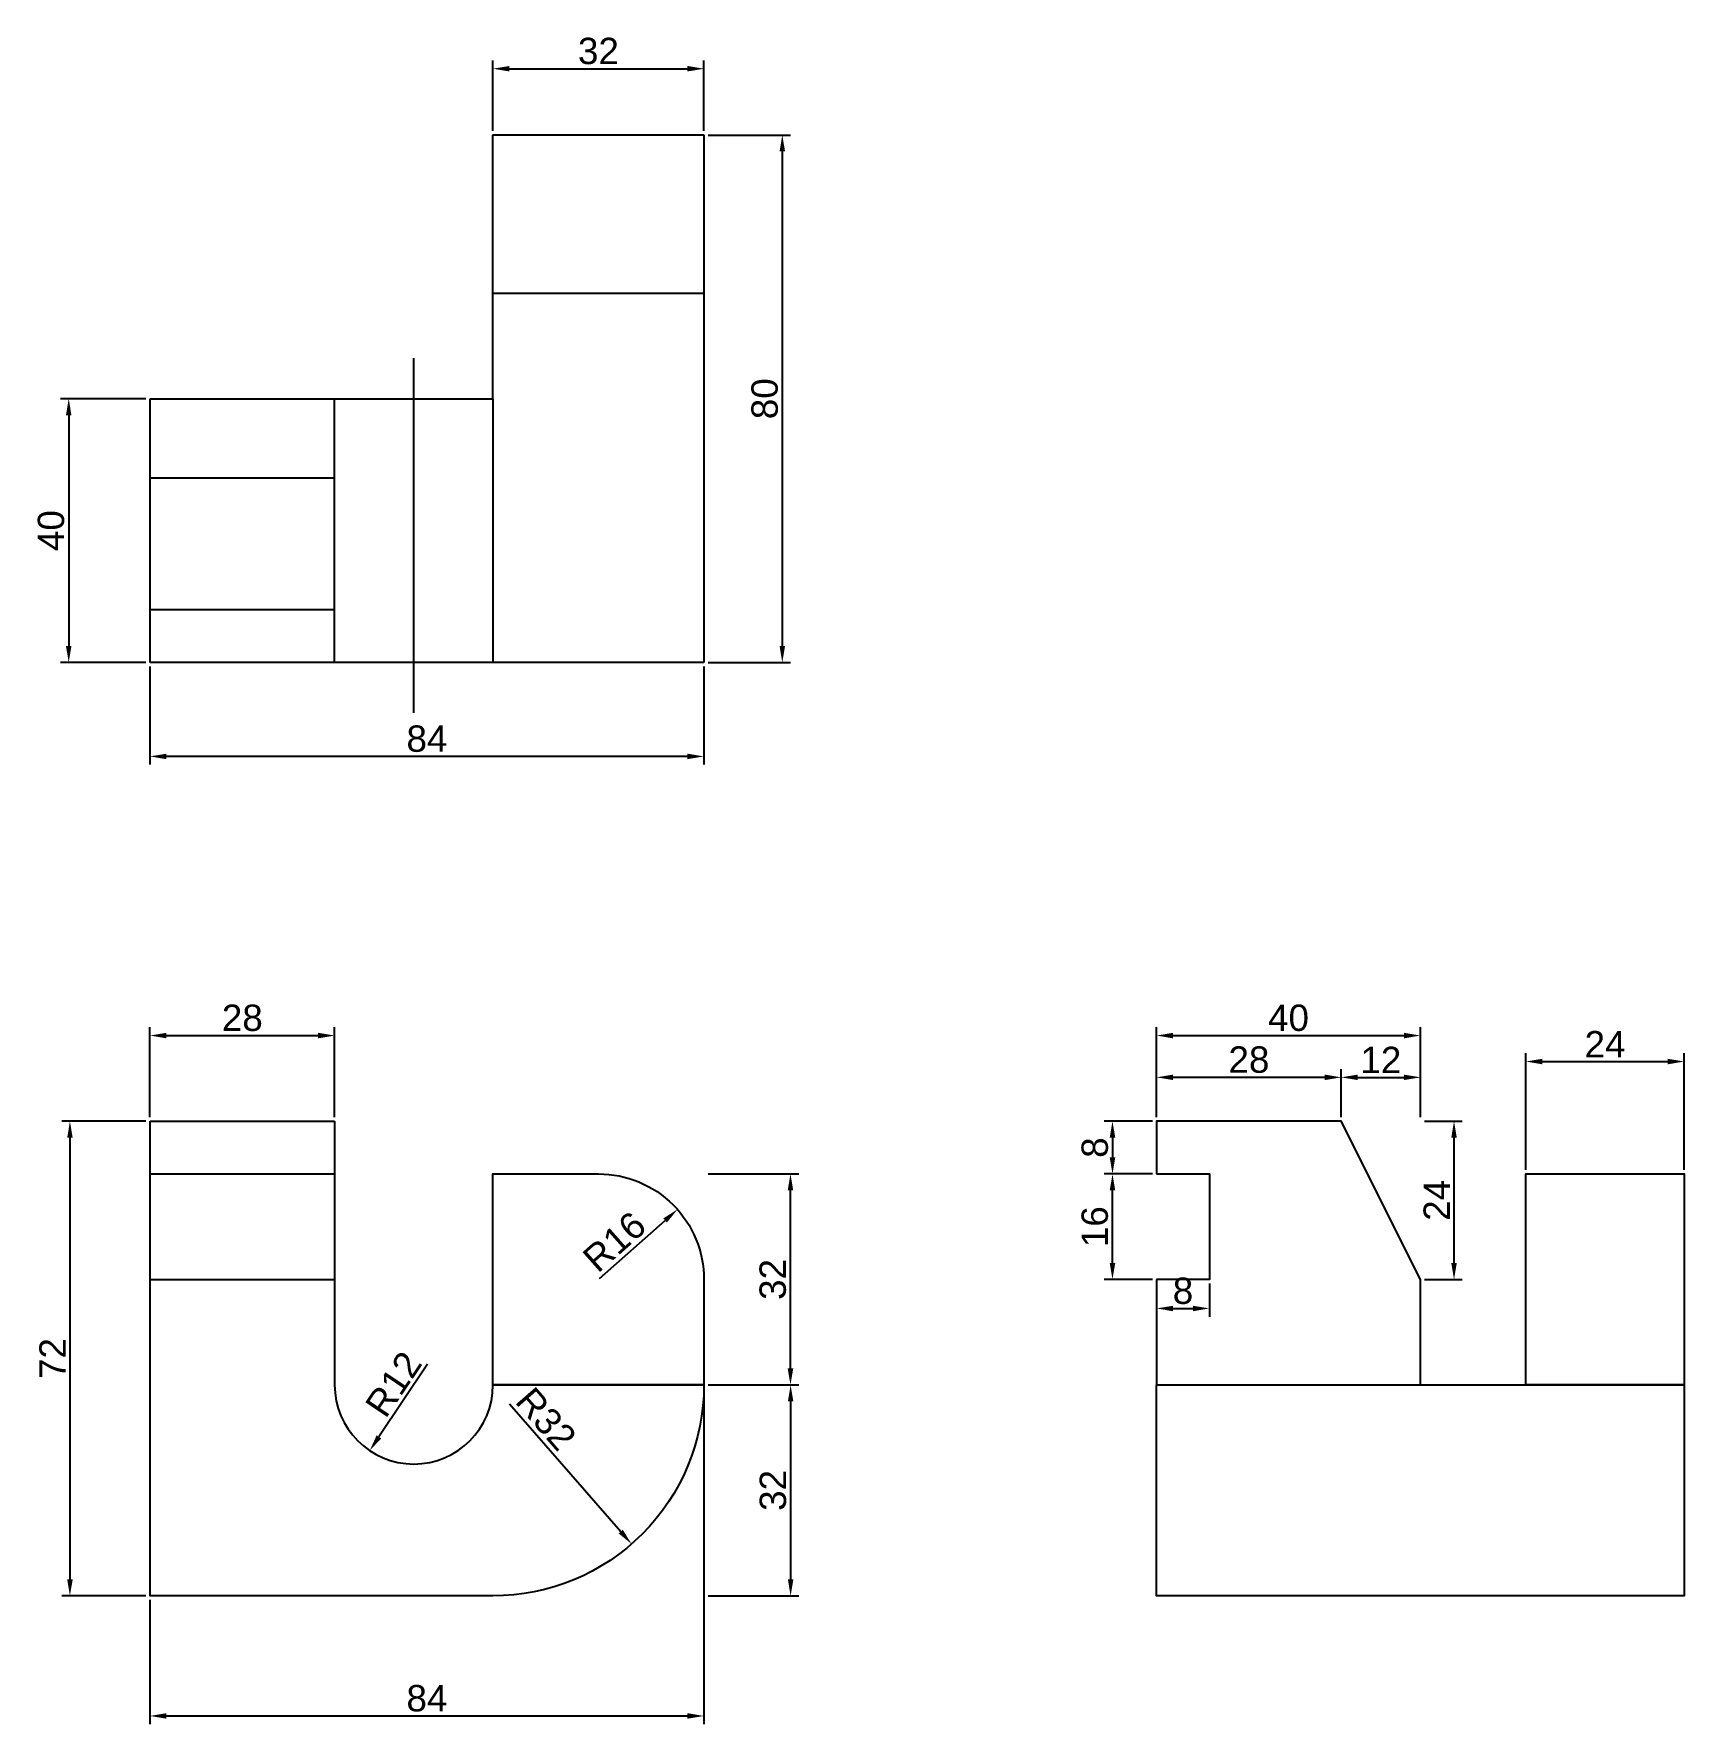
# Model space of a CAD drawing. Header units: millimetres. Extents: x 2356 to 2606, y 1994 to 2250.
import ezdxf

# ---------------------------------------------------------------- set-up
doc = ezdxf.new("R2010")
doc.units = ezdxf.units.MM
doc.styles.get("Standard").update_dxf_attribs({"font": 'arial.ttf'})
doc.dimstyles.new('ISO-25', dxfattribs={"dimtxt": 4, "dimasz": 2.5, "dimexe": 1.25, "dimexo": 0.625, "dimtad": 1, "dimtxsty": 'Standard', "dimcen": 2.5, "dimclrd": 3, "dimclre": 3, "dimclrt": 3, "dimadec": 0, "dimazin": 0, "dimtfac": 1, "dimtmove": 0, "dimatfit": 3, "dimfxl": 1, "dimarcsym": 0})

# ---------------------------------------------------------------- blocks, each defined once
blk = doc.blocks.new('*D1')
at = {"color": 3, "lineweight": -2, "transparency": 16777216}
for p, q in [((2425.41, 2235.2), (2425.41, 2245.87)), ((2427.91, 2244.62), (2454.91, 2244.62)), ((2457.41, 2235.2), (2457.41, 2245.87))]:
    blk.add_line(p, q, dxfattribs=at)
at = {"color": 3, "transparency": 16777216}
for points in [[(2427.91, 2245.04), (2427.91, 2244.21), (2425.41, 2244.62)], [(2454.91, 2245.04), (2454.91, 2244.21), (2457.41, 2244.62)]]:
    blk.add_solid(points, dxfattribs=at)
at = {"layer": 'Defpoints', "color": 0, "transparency": 16777216}
for p in [(2457.41, 2244.62), (2425.41, 2234.57), (2457.41, 2234.57)]:
    blk.add_point(p, dxfattribs=at)
at = {"color": 3, "transparency": 16777216, "insert": (2441.41, 2247.29), "char_height": 4, "attachment_point": 5}
blk.add_mtext('32', dxfattribs=at)
blk = doc.blocks.new('*D2')
at = {"color": 3, "lineweight": -2, "transparency": 16777216}
for p, q in [((2372.79, 2194.57), (2359.84, 2194.57)), ((2361.09, 2192.07), (2361.09, 2157.07)), ((2372.79, 2154.57), (2359.84, 2154.57))]:
    blk.add_line(p, q, dxfattribs=at)
at = {"color": 3, "transparency": 16777216}
for points in [[(2360.67, 2192.07), (2361.5, 2192.07), (2361.09, 2194.57)], [(2360.67, 2157.07), (2361.5, 2157.07), (2361.09, 2154.57)]]:
    blk.add_solid(points, dxfattribs=at)
at = {"layer": 'Defpoints', "color": 0, "transparency": 16777216}
for p in [(2373.41, 2194.57), (2361.09, 2154.57), (2373.41, 2154.57)]:
    blk.add_point(p, dxfattribs=at)
at = {"color": 3, "transparency": 16777216, "insert": (2358.42, 2174.57), "char_height": 4, "attachment_point": 5, "rotation": 90}
blk.add_mtext('40', dxfattribs=at)
blk = doc.blocks.new('*D3')
at = {"color": 3, "lineweight": -2, "transparency": 16777216}
for p, q in [((2373.41, 2153.95), (2373.41, 2139.07)), ((2457.41, 2153.95), (2457.41, 2139.07)), ((2454.91, 2140.32), (2375.91, 2140.32))]:
    blk.add_line(p, q, dxfattribs=at)
at = {"color": 3, "transparency": 16777216}
for points in [[(2375.91, 2140.73), (2375.91, 2139.9), (2373.41, 2140.32)], [(2454.91, 2140.73), (2454.91, 2139.9), (2457.41, 2140.32)]]:
    blk.add_solid(points, dxfattribs=at)
at = {"layer": 'Defpoints', "color": 0, "transparency": 16777216}
for p in [(2373.41, 2154.57), (2457.41, 2154.57), (2373.41, 2140.32)]:
    blk.add_point(p, dxfattribs=at)
at = {"color": 3, "transparency": 16777216, "insert": (2415.41, 2142.99), "char_height": 4, "attachment_point": 5}
blk.add_mtext('84', dxfattribs=at)
blk = doc.blocks.new('*D4')
at = {"color": 3, "lineweight": -2, "transparency": 16777216}
for p, q in [((2458.04, 2234.57), (2470.54, 2234.57)), ((2469.29, 2232.07), (2469.29, 2157.07)), ((2458.04, 2154.57), (2470.54, 2154.57))]:
    blk.add_line(p, q, dxfattribs=at)
at = {"color": 3, "transparency": 16777216}
for points in [[(2468.88, 2232.07), (2469.71, 2232.07), (2469.29, 2234.57)], [(2468.88, 2157.07), (2469.71, 2157.07), (2469.29, 2154.57)]]:
    blk.add_solid(points, dxfattribs=at)
at = {"layer": 'Defpoints', "color": 0, "transparency": 16777216}
for p in [(2457.41, 2234.57), (2457.41, 2154.57), (2469.29, 2154.57)]:
    blk.add_point(p, dxfattribs=at)
at = {"color": 3, "transparency": 16777216, "insert": (2466.63, 2194.57), "char_height": 4, "attachment_point": 5, "rotation": 90}
blk.add_mtext('80', dxfattribs=at)
blk = doc.blocks.new('*D5')
at = {"color": 3, "lineweight": -2, "transparency": 16777216}
for p, q in [((2373.41, 2085.62), (2373.41, 2099.23)), ((2375.91, 2097.98), (2398.91, 2097.98)), ((2401.41, 2085.62), (2401.41, 2099.23))]:
    blk.add_line(p, q, dxfattribs=at)
at = {"color": 3, "transparency": 16777216}
for points in [[(2375.91, 2098.4), (2375.91, 2097.56), (2373.41, 2097.98)], [(2398.91, 2098.4), (2398.91, 2097.56), (2401.41, 2097.98)]]:
    blk.add_solid(points, dxfattribs=at)
at = {"layer": 'Defpoints', "color": 0, "transparency": 16777216}
for p in [(2401.41, 2097.98), (2373.41, 2084.99), (2401.41, 2084.99)]:
    blk.add_point(p, dxfattribs=at)
at = {"color": 3, "transparency": 16777216, "insert": (2387.41, 2100.65), "char_height": 4, "attachment_point": 5}
blk.add_mtext('28', dxfattribs=at)
blk = doc.blocks.new('*D6')
at = {"color": 3, "lineweight": -2, "transparency": 16777216}
for p, q in [((2372.79, 2084.99), (2360.02, 2084.99)), ((2361.27, 2082.49), (2361.27, 2015.49)), ((2372.79, 2012.99), (2360.02, 2012.99))]:
    blk.add_line(p, q, dxfattribs=at)
at = {"color": 3, "transparency": 16777216}
for points in [[(2360.86, 2082.49), (2361.69, 2082.49), (2361.27, 2084.99)], [(2360.86, 2015.49), (2361.69, 2015.49), (2361.27, 2012.99)]]:
    blk.add_solid(points, dxfattribs=at)
at = {"layer": 'Defpoints', "color": 0, "transparency": 16777216}
for p in [(2373.41, 2084.99), (2361.27, 2012.99), (2373.41, 2012.99)]:
    blk.add_point(p, dxfattribs=at)
at = {"color": 3, "transparency": 16777216, "insert": (2358.64, 2048.99), "char_height": 4, "attachment_point": 5, "rotation": 90}
blk.add_mtext('72', dxfattribs=at)
blk = doc.blocks.new('*D7')
at = {"color": 3, "lineweight": -2, "transparency": 16777216}
for p, q in [((2458.04, 2044.99), (2471.8, 2044.99)), ((2470.55, 2042.49), (2470.55, 2015.49)), ((2458.04, 2012.99), (2471.8, 2012.99))]:
    blk.add_line(p, q, dxfattribs=at)
at = {"color": 3, "transparency": 16777216}
for points in [[(2470.14, 2042.49), (2470.97, 2042.49), (2470.55, 2044.99)], [(2470.14, 2015.49), (2470.97, 2015.49), (2470.55, 2012.99)]]:
    blk.add_solid(points, dxfattribs=at)
at = {"layer": 'Defpoints', "color": 0, "transparency": 16777216}
for p in [(2457.41, 2044.99), (2457.41, 2012.99), (2470.55, 2012.99)]:
    blk.add_point(p, dxfattribs=at)
at = {"color": 3, "transparency": 16777216, "insert": (2467.89, 2028.99), "char_height": 4, "attachment_point": 5, "rotation": 90}
blk.add_mtext('32', dxfattribs=at)
blk = doc.blocks.new('*D8')
at = {"color": 3, "lineweight": -2, "transparency": 16777216}
for p, q in [((2458.04, 2076.99), (2471.78, 2076.99)), ((2470.53, 2047.49), (2470.53, 2074.49)), ((2458.04, 2044.99), (2471.78, 2044.99))]:
    blk.add_line(p, q, dxfattribs=at)
at = {"color": 3, "transparency": 16777216}
for points in [[(2470.11, 2074.49), (2470.95, 2074.49), (2470.53, 2076.99)], [(2470.11, 2047.49), (2470.95, 2047.49), (2470.53, 2044.99)]]:
    blk.add_solid(points, dxfattribs=at)
at = {"layer": 'Defpoints', "color": 0, "transparency": 16777216}
for p in [(2457.41, 2076.99), (2470.53, 2076.99), (2457.41, 2044.99)]:
    blk.add_point(p, dxfattribs=at)
at = {"color": 3, "transparency": 16777216, "insert": (2467.86, 2060.99), "char_height": 4, "attachment_point": 5, "rotation": 90}
blk.add_mtext('32', dxfattribs=at)
blk = doc.blocks.new('*D9')
at = {"color": 3, "lineweight": -2, "transparency": 16777216}
blk.add_line((2441.56, 2061.12), (2451.52, 2069.94), dxfattribs=at)
at = {"color": 3, "transparency": 16777216}
blk.add_solid([(2451.25, 2070.25), (2451.8, 2069.63), (2453.39, 2071.6)], dxfattribs=at)
at = {"layer": 'Defpoints', "color": 0, "transparency": 16777216}
for p in [(2453.39, 2071.6), (2441.41, 2060.99)]:
    blk.add_point(p, dxfattribs=at)
at = {"color": 3, "transparency": 16777216, "insert": (2443.84, 2066.7), "char_height": 4, "attachment_point": 5, "rotation": 41.5214}
blk.add_mtext('R16', dxfattribs=at)
blk = doc.blocks.new('*D10')
at = {"color": 3, "lineweight": -2, "transparency": 16777216}
blk.add_line((2415.51, 2048.12), (2408.12, 2037.1), dxfattribs=at)
at = {"color": 3, "transparency": 16777216}
blk.add_solid([(2407.78, 2037.34), (2408.47, 2036.87), (2406.73, 2035.03)], dxfattribs=at)
at = {"layer": 'Defpoints', "color": 0, "transparency": 16777216}
for p in [(2413.41, 2044.99), (2406.73, 2035.03)]:
    blk.add_point(p, dxfattribs=at)
at = {"color": 3, "transparency": 16777216, "insert": (2410.33, 2045.12), "char_height": 4, "attachment_point": 5, "rotation": 56.1349}
blk.add_mtext('R12', dxfattribs=at)
blk = doc.blocks.new('*D11')
at = {"color": 3, "lineweight": -2, "transparency": 16777216}
blk.add_line((2427.91, 2042.13), (2444.79, 2022.75), dxfattribs=at)
at = {"color": 3, "transparency": 16777216}
blk.add_solid([(2445.11, 2023.02), (2444.48, 2022.47), (2446.43, 2020.86)], dxfattribs=at)
at = {"layer": 'Defpoints', "color": 0, "transparency": 16777216}
for p in [(2425.41, 2044.99), (2446.43, 2020.86)]:
    blk.add_point(p, dxfattribs=at)
at = {"color": 3, "transparency": 16777216, "insert": (2433.46, 2039.82), "char_height": 4, "attachment_point": 5, "rotation": 311.0591}
blk.add_mtext('R32', dxfattribs=at)
blk = doc.blocks.new('*D12')
at = {"color": 3, "lineweight": -2, "transparency": 16777216}
for p, q in [((2582.05, 2077.62), (2582.05, 2095.29)), ((2606.05, 2077.62), (2606.05, 2095.29)), ((2584.55, 2094.04), (2603.55, 2094.04))]:
    blk.add_line(p, q, dxfattribs=at)
at = {"color": 3, "transparency": 16777216}
for points in [[(2584.55, 2094.46), (2584.55, 2093.62), (2582.05, 2094.04)], [(2603.55, 2094.46), (2603.55, 2093.62), (2606.05, 2094.04)]]:
    blk.add_solid(points, dxfattribs=at)
at = {"layer": 'Defpoints', "color": 0, "transparency": 16777216}
for p in [(2606.05, 2094.04), (2582.05, 2076.99), (2606.05, 2076.99)]:
    blk.add_point(p, dxfattribs=at)
at = {"color": 3, "transparency": 16777216, "insert": (2594.05, 2096.67), "char_height": 4, "attachment_point": 5}
blk.add_mtext('24', dxfattribs=at)
blk = doc.blocks.new('*D13')
at = {"color": 3, "lineweight": -2, "transparency": 16777216}
for p, q in [((2566.67, 2084.99), (2572.4, 2084.99)), ((2571.15, 2063.49), (2571.15, 2082.49)), ((2566.67, 2060.99), (2572.4, 2060.99))]:
    blk.add_line(p, q, dxfattribs=at)
at = {"color": 3, "transparency": 16777216}
for points in [[(2570.73, 2082.49), (2571.57, 2082.49), (2571.15, 2084.99)], [(2570.73, 2063.49), (2571.57, 2063.49), (2571.15, 2060.99)]]:
    blk.add_solid(points, dxfattribs=at)
at = {"layer": 'Defpoints', "color": 0, "transparency": 16777216}
for p in [(2566.05, 2084.99), (2571.15, 2084.99), (2566.05, 2060.99)]:
    blk.add_point(p, dxfattribs=at)
at = {"color": 3, "transparency": 16777216, "insert": (2568.52, 2072.99), "char_height": 4, "attachment_point": 5, "rotation": 90}
blk.add_mtext('24', dxfattribs=at)
blk = doc.blocks.new('*D14')
at = {"color": 3, "lineweight": -2, "transparency": 16777216}
for p, q in [((2554.05, 2085.62), (2554.05, 2092.89)), ((2566.05, 2085.62), (2566.05, 2092.89)), ((2556.55, 2091.64), (2563.55, 2091.64))]:
    blk.add_line(p, q, dxfattribs=at)
at = {"color": 3, "transparency": 16777216}
for points in [[(2556.55, 2092.06), (2556.55, 2091.23), (2554.05, 2091.64)], [(2563.55, 2092.06), (2563.55, 2091.23), (2566.05, 2091.64)]]:
    blk.add_solid(points, dxfattribs=at)
at = {"layer": 'Defpoints', "color": 0, "transparency": 16777216}
for p in [(2566.05, 2091.64), (2554.05, 2084.99), (2566.05, 2084.99)]:
    blk.add_point(p, dxfattribs=at)
at = {"color": 3, "transparency": 16777216, "insert": (2560.05, 2094.28), "char_height": 4, "attachment_point": 5}
blk.add_mtext('12', dxfattribs=at)
blk = doc.blocks.new('*D15')
at = {"color": 3, "lineweight": -2, "transparency": 16777216}
for p, q in [((2526.05, 2085.62), (2526.05, 2092.89)), ((2554.05, 2085.62), (2554.05, 2092.89)), ((2551.55, 2091.64), (2528.55, 2091.64))]:
    blk.add_line(p, q, dxfattribs=at)
at = {"color": 3, "transparency": 16777216}
for points in [[(2528.55, 2092.06), (2528.55, 2091.23), (2526.05, 2091.64)], [(2551.55, 2092.06), (2551.55, 2091.23), (2554.05, 2091.64)]]:
    blk.add_solid(points, dxfattribs=at)
at = {"layer": 'Defpoints', "color": 0, "transparency": 16777216}
for p in [(2526.05, 2091.64), (2526.05, 2084.99), (2554.05, 2084.99)]:
    blk.add_point(p, dxfattribs=at)
at = {"color": 3, "transparency": 16777216, "insert": (2540.05, 2094.31), "char_height": 4, "attachment_point": 5}
blk.add_mtext('28', dxfattribs=at)
blk = doc.blocks.new('*D16')
at = {"color": 3, "lineweight": -2, "transparency": 16777216}
for p, q in [((2526.05, 2085.62), (2526.05, 2099.23)), ((2528.55, 2097.98), (2563.55, 2097.98)), ((2566.05, 2085.62), (2566.05, 2099.23))]:
    blk.add_line(p, q, dxfattribs=at)
at = {"color": 3, "transparency": 16777216}
for points in [[(2528.55, 2098.4), (2528.55, 2097.56), (2526.05, 2097.98)], [(2563.55, 2098.4), (2563.55, 2097.56), (2566.05, 2097.98)]]:
    blk.add_solid(points, dxfattribs=at)
at = {"layer": 'Defpoints', "color": 0, "transparency": 16777216}
for p in [(2566.05, 2097.98), (2526.05, 2084.99), (2566.05, 2084.99)]:
    blk.add_point(p, dxfattribs=at)
at = {"color": 3, "transparency": 16777216, "insert": (2546.05, 2100.65), "char_height": 4, "attachment_point": 5}
blk.add_mtext('40', dxfattribs=at)
blk = doc.blocks.new('*D17')
at = {"color": 3, "lineweight": -2, "transparency": 16777216}
for p, q in [((2525.42, 2084.99), (2518.11, 2084.99)), ((2519.36, 2082.49), (2519.36, 2079.49)), ((2525.42, 2076.99), (2518.11, 2076.99))]:
    blk.add_line(p, q, dxfattribs=at)
at = {"color": 3, "transparency": 16777216}
for points in [[(2518.94, 2082.49), (2519.78, 2082.49), (2519.36, 2084.99)], [(2518.94, 2079.49), (2519.78, 2079.49), (2519.36, 2076.99)]]:
    blk.add_solid(points, dxfattribs=at)
at = {"layer": 'Defpoints', "color": 0, "transparency": 16777216}
for p in [(2526.05, 2084.99), (2519.36, 2076.99), (2526.05, 2076.99)]:
    blk.add_point(p, dxfattribs=at)
at = {"color": 3, "transparency": 16777216, "insert": (2516.69, 2080.99), "char_height": 4, "attachment_point": 5, "rotation": 90}
blk.add_mtext('8', dxfattribs=at)
blk = doc.blocks.new('*D18')
at = {"color": 3, "lineweight": -2, "transparency": 16777216}
for p, q in [((2525.42, 2076.99), (2518.11, 2076.99)), ((2519.36, 2063.49), (2519.36, 2074.49)), ((2525.42, 2060.99), (2518.11, 2060.99))]:
    blk.add_line(p, q, dxfattribs=at)
at = {"color": 3, "transparency": 16777216}
for points in [[(2518.94, 2074.49), (2519.78, 2074.49), (2519.36, 2076.99)], [(2518.94, 2063.49), (2519.78, 2063.49), (2519.36, 2060.99)]]:
    blk.add_solid(points, dxfattribs=at)
at = {"layer": 'Defpoints', "color": 0, "transparency": 16777216}
for p in [(2519.36, 2076.99), (2526.05, 2076.99), (2526.05, 2060.99)]:
    blk.add_point(p, dxfattribs=at)
at = {"color": 3, "transparency": 16777216, "insert": (2516.69, 2068.99), "char_height": 4, "attachment_point": 5, "rotation": 90}
blk.add_mtext('16', dxfattribs=at)
blk = doc.blocks.new('*D19')
at = {"color": 3, "lineweight": -2, "transparency": 16777216}
for p, q in [((2526.05, 2060.37), (2526.05, 2055.34)), ((2534.05, 2060.37), (2534.05, 2055.34)), ((2528.55, 2056.59), (2531.55, 2056.59))]:
    blk.add_line(p, q, dxfattribs=at)
at = {"color": 3, "transparency": 16777216}
for points in [[(2528.55, 2057), (2528.55, 2056.17), (2526.05, 2056.59)], [(2531.55, 2057), (2531.55, 2056.17), (2534.05, 2056.59)]]:
    blk.add_solid(points, dxfattribs=at)
at = {"layer": 'Defpoints', "color": 0, "transparency": 16777216}
for p in [(2526.05, 2060.99), (2534.05, 2060.99), (2534.05, 2056.59)]:
    blk.add_point(p, dxfattribs=at)
at = {"color": 3, "transparency": 16777216, "insert": (2530.05, 2059.25), "char_height": 4, "attachment_point": 5}
blk.add_mtext('8', dxfattribs=at)
blk = doc.blocks.new('*D20')
at = {"color": 3, "lineweight": -2, "transparency": 16777216}
for p, q in [((2457.41, 2044.37), (2457.41, 1993.53)), ((2373.41, 2012.37), (2373.41, 1993.53)), ((2375.91, 1994.78), (2454.91, 1994.78))]:
    blk.add_line(p, q, dxfattribs=at)
at = {"color": 3, "transparency": 16777216}
for points in [[(2375.91, 1995.2), (2375.91, 1994.37), (2373.41, 1994.78)], [(2454.91, 1995.2), (2454.91, 1994.37), (2457.41, 1994.78)]]:
    blk.add_solid(points, dxfattribs=at)
at = {"layer": 'Defpoints', "color": 0, "transparency": 16777216}
for p in [(2457.41, 2044.99), (2373.41, 2012.99), (2457.41, 1994.78)]:
    blk.add_point(p, dxfattribs=at)
at = {"color": 3, "transparency": 16777216, "insert": (2415.41, 1997.45), "char_height": 4, "attachment_point": 5}
blk.add_mtext('84', dxfattribs=at)

msp = doc.modelspace()

# ---------------------------------------------------------------- linework, layer by layer
for p, q in [((2425.415, 2194.575), (2425.415, 2234.575)), ((2425.415, 2234.575), (2457.415, 2234.575)), ((2457.415, 2234.575), (2457.415, 2154.575)), ((2425.415, 2210.575), (2457.415, 2210.575)), ((2413.415, 2146.95), (2413.415, 2200.735)), ((2373.415, 2154.575), (2373.415, 2194.575)), ((2373.415, 2194.575), (2425.415, 2194.575)), ((2401.415, 2154.575), (2401.415, 2194.575)), ((2401.415, 2194.575), (2425.415, 2194.575)), ((2425.415, 2194.575), (2425.415, 2154.575)), ((2457.415, 2194.575), (2457.415, 2154.575)), ((2373.415, 2182.575), (2401.415, 2182.575)), ((2401.415, 2162.575), (2373.415, 2162.575)), ((2457.415, 2154.575), (2373.415, 2154.575)), ((2457.415, 2154.575), (2425.415, 2154.575)), ((2373.415, 2012.992), (2373.415, 2084.992)), ((2373.415, 2084.992), (2401.415, 2084.992)), ((2373.415, 2084.992), (2401.415, 2084.992)), ((2401.415, 2084.992), (2401.415, 2044.992)), ((2373.415, 2076.992), (2401.415, 2076.992)), ((2373.415, 2076.992), (2401.415, 2076.992)), ((2373.415, 2060.992), (2401.415, 2060.992)), ((2401.415, 2012.992), (2373.415, 2012.992))]:
    msp.add_line(p, q)
for points in [[(2526.047, 2060.992), (2526.047, 2044.992), (2566.047, 2044.992), (2566.047, 2060.992), (2554.047, 2084.992), (2526.047, 2084.992), (2526.047, 2076.992)], [(2526.047, 2076.992), (2534.047, 2076.992), (2534.047, 2060.992), (2526.047, 2060.992)]]:
    msp.add_lwpolyline(points)
msp.add_lwpolyline([(2457.415, 2044.992), (2425.415, 2044.992), (2425.415, 2076.992), (2441.415, 2076.992, -0.4142136), (2457.415, 2060.992)], format="xyb", close=True)
for points in [[(2606.047, 2044.992), (2582.047, 2044.992), (2582.047, 2076.992), (2606.047, 2076.992)], [(2526.047, 2044.992), (2606.047, 2044.992), (2606.047, 2012.992), (2526.047, 2012.992)]]:
    msp.add_lwpolyline(points, close=True)
msp.add_lwpolyline([(2425.415, 2044.992), (2457.415, 2044.992), (2457.415, 2044.992, -0.4142136), (2425.415, 2012.992), (2373.415, 2012.992), (2373.415, 2044.992)], format="xyb")
msp.add_arc((2413.415, 2044.992), 12, 180, 0)

# ---------------------------------------------------------------- dimensions: what is measured, and where the dimension line sits
at = {"color": 114, "true_color": 0x139b48}
for base, p1, p2, picture, middle in [((2457.415, 2244.625), (2425.415, 2234.575), (2457.415, 2234.575), '*D1', (2441.415, 2247.294)), ((2373.415, 2140.318), (2457.415, 2154.575), (2373.415, 2154.575), '*D3', (2415.415, 2142.985)), ((2401.415, 2097.98), (2373.415, 2084.992), (2401.415, 2084.992), '*D5', (2387.415, 2100.648)), ((2566.047, 2097.982), (2526.047, 2084.992), (2566.047, 2084.992), '*D16', (2546.047, 2100.649)), ((2606.047, 2094.041), (2582.047, 2076.992), (2606.047, 2076.992), '*D12', (2594.047, 2096.674)), ((2526.047, 2091.644), (2554.047, 2084.992), (2526.047, 2084.992), '*D15', (2540.047, 2094.311)), ((2566.047, 2091.644), (2554.047, 2084.992), (2566.047, 2084.992), '*D14', (2560.047, 2094.277)), ((2534.047, 2056.585), (2526.047, 2060.992), (2534.047, 2060.992), '*D19', (2530.047, 2059.252)), ((2457.415, 1994.783), (2373.415, 2012.992), (2457.415, 2044.992), '*D20', (2415.415, 1997.451))]:
    dim = msp.add_linear_dim(base=base, p1=p1, p2=p2, dimstyle='ISO-25', dxfattribs=at)
    dim.commit()
    dim.dimension.update_dxf_attribs({"geometry": picture, "text_midpoint": middle})
for base, p1, p2, picture, middle in [((2469.293, 2154.575), (2457.415, 2234.575), (2457.415, 2154.575), '*D4', (2466.626, 2194.575)), ((2361.088, 2154.575), (2373.415, 2194.575), (2373.415, 2154.575), '*D2', (2358.421, 2174.575)), ((2361.272, 2012.992), (2373.415, 2084.992), (2373.415, 2012.992), '*D6', (2358.639, 2048.992)), ((2519.361, 2076.992), (2526.047, 2084.992), (2526.047, 2076.992), '*D17', (2516.693, 2080.992)), ((2571.15, 2084.992), (2566.047, 2060.992), (2566.047, 2084.992), '*D13', (2568.517, 2072.992)), ((2470.53, 2076.992), (2457.415, 2044.992), (2457.415, 2076.992), '*D8', (2467.861, 2060.992)), ((2519.361, 2076.992), (2526.047, 2060.992), (2526.047, 2076.992), '*D18', (2516.693, 2068.992)), ((2470.554, 2012.992), (2457.415, 2044.992), (2457.415, 2012.992), '*D7', (2467.885, 2028.992))]:
    dim = msp.add_linear_dim(base=base, p1=p1, p2=p2, angle=90, dimstyle='ISO-25', dxfattribs=at)
    dim.commit()
    dim.dimension.update_dxf_attribs({"geometry": picture, "text_midpoint": middle})
for center, mpoint, picture, middle in [((2441.415, 2060.992), (2453.394, 2071.599), '*D9', (2445.606, 2064.703)), ((2413.415, 2044.992), (2406.728, 2035.028), '*D10', (2412.514, 2043.65)), ((2425.415, 2044.992), (2446.434, 2020.863), '*D11', (2431.446, 2038.069))]:
    dim = msp.add_radius_dim(center=center, mpoint=mpoint, dimstyle='ISO-25', dxfattribs=at)
    dim.commit()
    dim.dimension.update_dxf_attribs({"geometry": picture, "text_midpoint": middle, "dimtype": 164})

doc.saveas('drawing.dxf')
